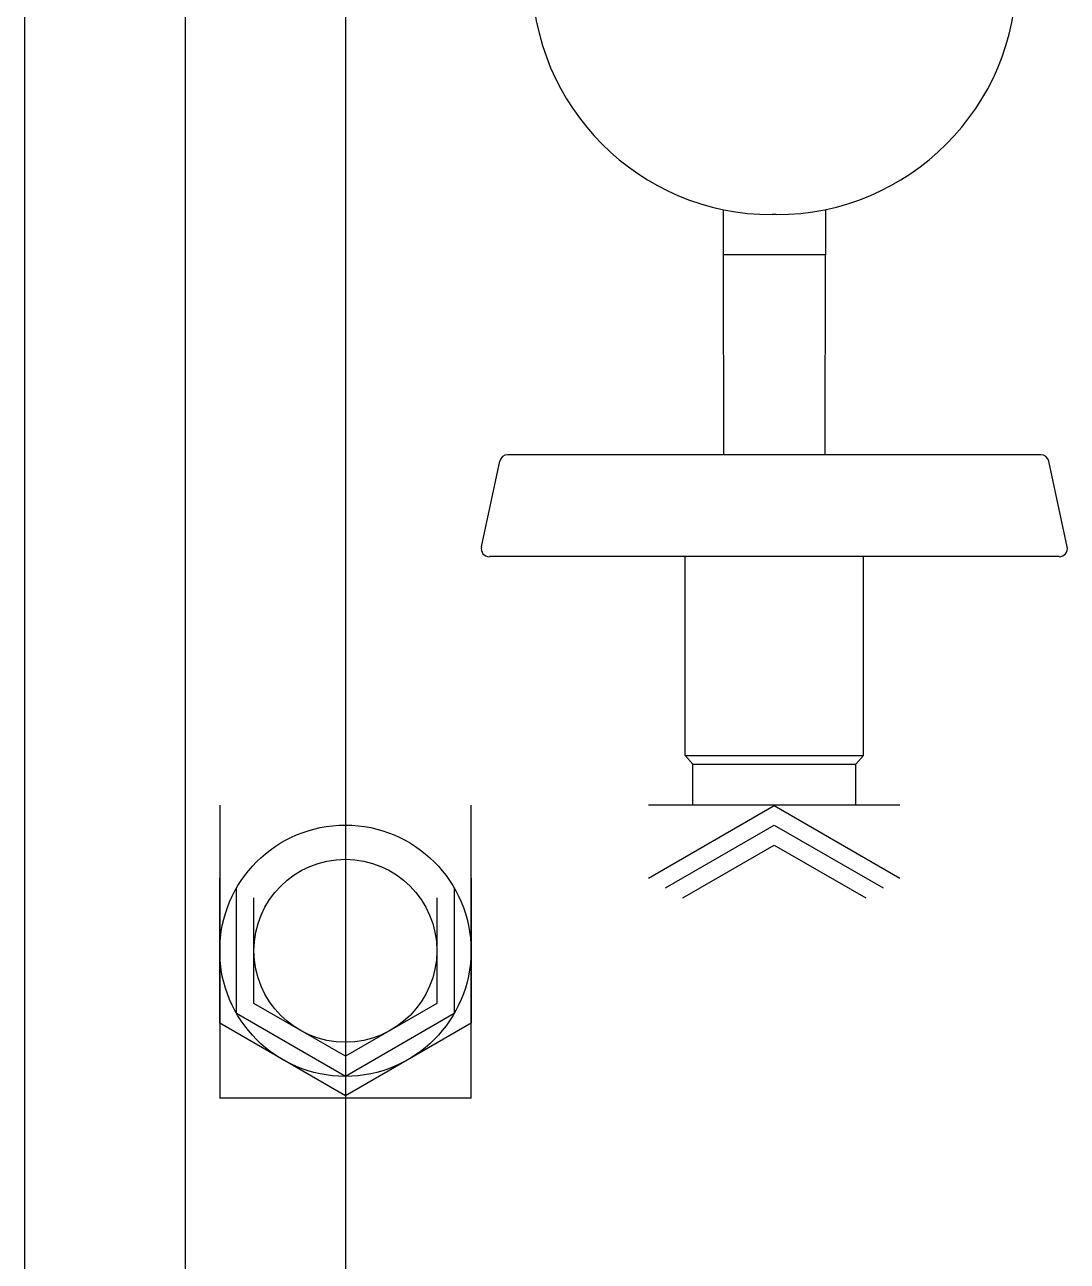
# Model space of a CAD drawing. Extents: x -3080 to 28500, y -1326 to 31609.
# Drawn here: x 6600.76 to 6613.77, y 26334.04 to 26349.46 of the extents above; entities that cross this region are included whole.
import ezdxf

# ---------------------------------------------------------------- set-up
doc = ezdxf.new("R2010")
doc.units = 0
doc.header["$LTSCALE"] = 100
for name, color, linetype in [('0-xref', 8, 'Continuous'), ('188K-SM-07-F10-MECH-CR PIPE-Y2257103$0$AP6B-SM-08-FNN-340-A(13)_Ver1$0$18P2-SM-08-FNN-320-A(5)-20190426-JEN$0$18P2-SM-08-FNN-320-A(5)-20190318-JEN$0$SM-08-FNN-300-A(5)-JEN$0$15P6-SM-08-FNN-320-A(10)-UIS-TCM$0$15P6-SM-08-FNN-00-(@10)170308-MIC$0$0-CDS', 140, 'Continuous'), ('188K-SM-07-F10-MECH-CR PIPE-Y2257103$0$AP7P1-SM-08-FNN-120-A(4)-SMP$0$15P6-SM-08-FNN-320-A(10)-UIS-TCM$0$15P6-SM-08-FNN-00-(@10)170308-MIC$0$0-CDS', 140, 'Continuous')]:
    doc.layers.add(name, color=color, linetype=linetype)

# ---------------------------------------------------------------- blocks, each defined once
blk = doc.blocks.new('188K-SM-07-F10-MECH-CR PIPE-Y2257103$0$CDS-CVD')
at = {"layer": '188K-SM-07-F10-MECH-CR PIPE-Y2257103$0$AP6B-SM-08-FNN-340-A(13)_Ver1$0$18P2-SM-08-FNN-320-A(5)-20190426-JEN$0$18P2-SM-08-FNN-320-A(5)-20190318-JEN$0$SM-08-FNN-300-A(5)-JEN$0$15P6-SM-08-FNN-320-A(10)-UIS-TCM$0$15P6-SM-08-FNN-00-(@10)170308-MIC$0$0-CDS', "ltscale": 0.1}
blk.add_line((6602.76, -72855.477), (6602.76, -73013.977), dxfattribs=at)
blk.add_lwpolyline([(6604.76, -73013.977), (6600.76, -73013.977), (6600.76, -72855.477), (6604.76, -72855.477)], close=True, dxfattribs=at)
at = {"layer": '188K-SM-07-F10-MECH-CR PIPE-Y2257103$0$AP7P1-SM-08-FNN-120-A(4)-SMP$0$15P6-SM-08-FNN-320-A(10)-UIS-TCM$0$15P6-SM-08-FNN-00-(@10)170308-MIC$0$0-CDS', "ltscale": 0.1}
for p, q in [((6604.76, -72979.054), (6604.76, -72999.547)), ((6609.472, -72987.608), (6609.472, -72988.171)), ((6610.135, -72987.671), (6610.085, -72987.671)), ((6610.748, -72987.608), (6610.748, -72988.171)), ((6610.748, -72988.171, 2.769), (6609.472, -72988.171, 2.769)), ((6609.472, -72988.171, 2.769), (6609.475, -72990.667, 2.769)), ((6610.748, -72988.171), (6609.472, -72988.171)), ((6610.745, -72990.667, 2.769), (6610.748, -72988.171, 2.769)), ((6613.435, -72990.667, 2.769), (6606.785, -72990.667, 2.769)), ((6606.457, -72991.815, 2.769), (6606.685, -72990.748, 2.769)), ((6613.763, -72991.815, 2.769), (6613.535, -72990.748, 2.769)), ((6613.664, -72991.937, 2.769), (6606.556, -72991.937, 2.769)), ((6608.997, -72994.418, 2.769), (6608.997, -72991.937, 2.769)), ((6611.223, -72994.418, 2.769), (6611.223, -72991.937, 2.769)), ((6608.997, -72994.418, 2.769), (6611.223, -72994.418, 2.769)), ((6609.094, -72994.527, 2.769), (6608.997, -72994.418, 2.769)), ((6609.094, -72995.035, 2.769), (6609.094, -72994.527, 2.769)), ((6609.094, -72994.527, 2.769), (6611.126, -72994.527, 2.769)), ((6611.126, -72994.527, 2.769), (6611.223, -72994.418, 2.769)), ((6611.126, -72995.035, 2.769), (6611.126, -72994.527, 2.769)), ((6603.193, -72995.035, 2.769), (6603.193, -72998.692, 2.769)), ((6606.327, -72998.692, 2.769), (6606.327, -72995.035, 2.769)), ((6611.677, -72995.035, 2.769), (6608.543, -72995.035, 2.769)), ((6608.543, -72995.947, 2.769), (6610.11, -72995.042, 2.769)), ((6610.11, -72995.042, 2.769), (6611.677, -72995.947, 2.769)), ((6608.753, -72996.068, 2.769), (6610.11, -72995.285, 2.769)), ((6610.11, -72995.285, 2.769), (6611.467, -72996.068, 2.769)), ((6608.969, -72996.193, 2.769), (6610.11, -72995.534, 2.769)), ((6610.11, -72995.534, 2.769), (6611.251, -72996.193, 2.769)), ((6603.193, -72997.757, 2.769), (6603.193, -72995.947, 2.769)), ((6603.403, -72997.635, 2.769), (6603.403, -72996.068, 2.769)), ((6606.117, -72996.068, 2.769), (6606.117, -72997.635, 2.769)), ((6606.327, -72995.947, 2.769), (6606.327, -72997.757, 2.769)), ((6603.619, -72997.511, 2.769), (6603.619, -72996.193, 2.769)), ((6605.901, -72996.193, 2.769), (6605.901, -72997.511, 2.769)), ((6604.76, -72998.169, 2.769), (6603.619, -72997.511, 2.769)), ((6605.901, -72997.511, 2.769), (6604.76, -72998.169, 2.769)), ((6604.76, -72998.662, 2.769), (6603.193, -72997.757, 2.769)), ((6604.76, -72998.419, 2.769), (6603.403, -72997.635, 2.769)), ((6606.117, -72997.635, 2.769), (6604.76, -72998.419, 2.769)), ((6606.327, -72997.757, 2.769), (6604.76, -72998.662, 2.769)), ((6606.327, -72998.692, 2.769), (6603.193, -72998.692, 2.769))]:
    blk.add_line(p, q, dxfattribs=at)
for radius in [1.567, 1.141]:
    blk.add_circle((6604.76, -72996.852, 2.769), radius, dxfattribs=at)
for centre, radius, start, end in [((6610.085, -72984.671), 3, 180, 270), ((6610.135, -72984.671), 3, 270, 0), ((6606.785, -72990.769, 2.769), 0.102, 90, 167.9151), ((6613.435, -72990.769, 2.769), 0.102, 12.0849, 90), ((6606.556, -72991.836, 2.769), 0.102, 167.9151, 270), ((6613.664, -72991.836, 2.769), 0.102, 270, 12.0849)]:
    blk.add_arc(centre, radius, start, end, dxfattribs=at)
blk = doc.blocks.new('188K-SM-07-F10-MECH-CR PIPE-Y2257103')
blk.add_blockref('188K-SM-07-F10-MECH-CR PIPE-Y2257103$0$CDS-CVD', (0, 99334.763))

msp = doc.modelspace()

# ---------------------------------------------------------------- block references
at = {"layer": '0-xref'}
msp.add_blockref('188K-SM-07-F10-MECH-CR PIPE-Y2257103', (0, 0), dxfattribs=at)

doc.saveas('drawing.dxf')
